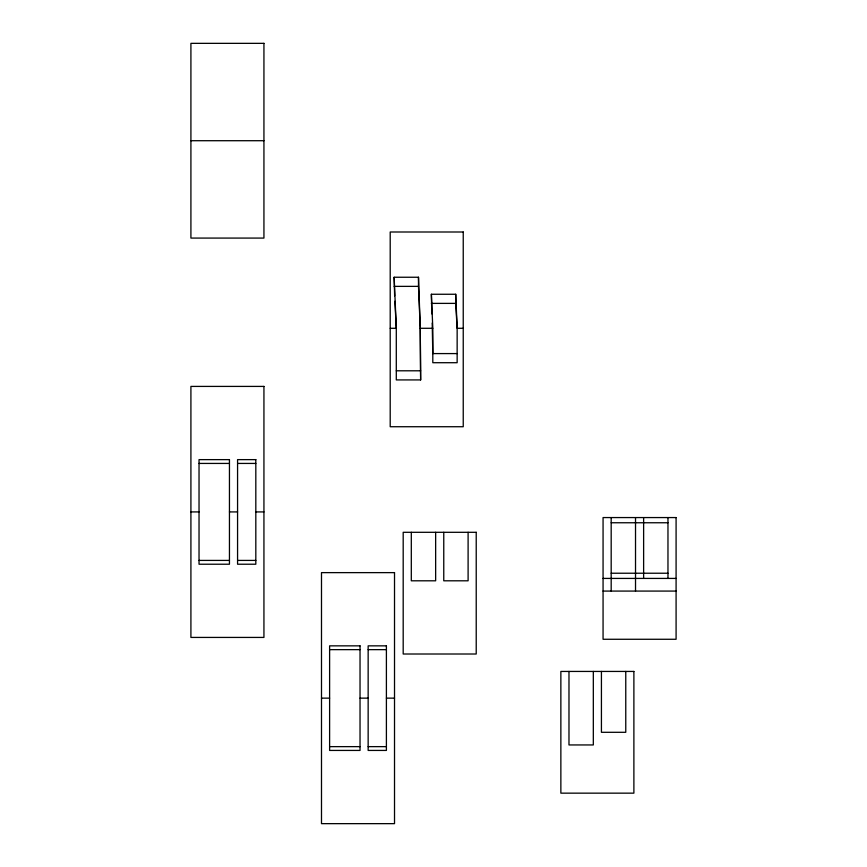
<?xml version="1.0" encoding="UTF-8"?>
<svg xmlns="http://www.w3.org/2000/svg" width="867" height="867" viewBox="0 0 867 867"><rect width="100%" height="100%" fill="white"/><g stroke="black" fill="none" stroke-linecap="round" stroke-linejoin="round"><path stroke-width="1.3" d="M431.376 294.26L432.806 328.29L432.806 362.709L457.147 362.709L457.147 328.29L455.717 294.26L431.376 294.26L431.82 313.876M190.913 140.714L263.936 140.714M394.149 277.245L418.49 277.245L420.257 328.29L420.636 379.919L396.295 379.919L396.295 328.29L394.149 277.245L394.637 295.842M394.149 286.37L418.49 286.37L420.257 328.29L420.636 379.919M431.376 303.385L455.717 303.385L457.147 328.29L463.238 328.29M390.204 328.29L396.295 328.29L394.908 301.25M420.257 328.29L432.806 328.29M457.147 353.584L432.806 353.584L432.2 323.044M396.295 370.794L420.636 370.794M199.031 463.433L229.452 463.433M237.569 463.433L255.819 463.433M190.913 511.92L199.031 511.92M229.452 511.92L237.569 511.92M255.819 511.92L263.936 511.92M611.181 522.758L667.969 522.758M199.031 560.418L229.452 560.418M237.569 560.418L255.819 560.418M611.181 573.228L667.969 573.228M603.064 578.419L676.087 578.419M603.064 591.077L676.087 591.077M329.612 649.643L360.033 649.643M368.15 649.643L386.4 649.643M321.494 698.141L329.612 698.141M360.033 698.141L368.15 698.141M386.4 698.141L394.518 698.141M329.612 746.639L360.033 746.639M368.15 746.639L386.4 746.639M667.969 517.566L667.969 578.419M643.628 517.566L643.628 578.419M635.522 517.566L635.522 591.077M625.768 671.437L625.768 732.301L601.427 732.301L601.427 671.437M611.181 517.566L611.181 591.077M593.321 671.437L593.321 744.948L568.98 744.948L568.98 671.437M468.104 532.305L468.104 580.803L443.763 580.803L443.763 532.305M455.717 294.26L455.717 303.385M435.646 532.305L435.646 580.803L411.305 580.803L411.305 532.305M418.49 277.245L418.49 286.37M263.936 43.35L190.913 43.35L190.913 238.078L263.936 238.078L263.936 43.35M463.238 231.998L390.204 231.998L390.204 426.727L463.238 426.727L463.238 231.998M263.936 386.411L190.913 386.411L190.913 637.429L263.936 637.429L263.936 386.411M229.452 459.629L199.031 459.629L199.031 564.222L229.452 564.222L229.452 459.629M255.819 459.629L237.569 459.629L237.569 564.222L255.819 564.222L255.819 459.629M676.087 517.566L603.064 517.566L603.064 639.272L676.087 639.272L676.087 517.566M476.221 532.305L403.188 532.305L403.188 654.011L476.221 654.011L476.221 532.305M394.518 572.632L321.494 572.632L321.494 823.65L394.518 823.65L394.518 572.632M360.033 645.85L329.612 645.85L329.612 750.432L360.033 750.432L360.033 645.85M386.4 645.85L368.15 645.85L368.15 750.432L386.4 750.432L386.4 645.85M633.885 671.437L560.862 671.437L560.862 793.153L633.885 793.153L633.885 671.437"/></g></svg>
